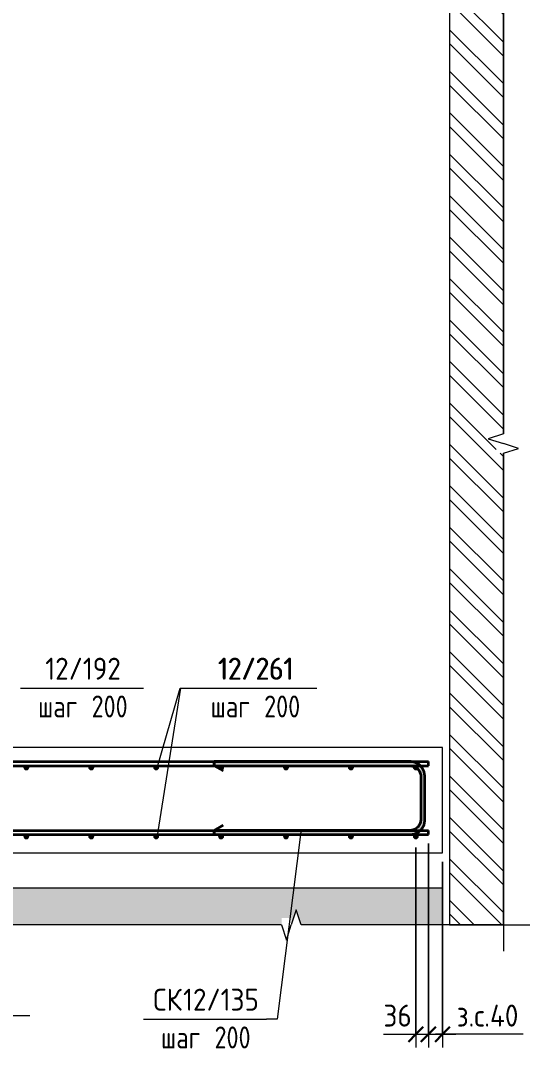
# Model space of a CAD drawing. Header units: millimetres. Extents: x 67134 to 121662, y -4758 to 13821.
# Drawn here: x 110707 to 112176, y -3806 to -883 of the extents above; entities that cross this region are included whole.
import ezdxf

# ---------------------------------------------------------------- set-up
doc = ezdxf.new("R2010")
doc.units = ezdxf.units.MM
for name, color, linetype, lineweight in [('AA_Dim', 7, 'Continuous', 9), ('AA_Dim-25', 7, 'Continuous', 9), ('AA_Linii', 7, 'Continuous', 9), ('AA_Oformlenie', 7, 'Continuous', 9), ('AA_Vinoska', 7, 'Continuous', 9), ('AF_Stena_Опалубка', 253, 'Continuous', 20), ('KR_Armatura', 7, 'Continuous', 20), ('KR_Armatura_Tonkie', 7, 'Continuous', 20), ('KR_Fundament', 7, 'Continuous', 20)]:
    doc.layers.add(name, color=color, linetype=linetype, lineweight=lineweight)
doc.styles.add('ISOCPEUR_7', font='isocpeur.ttf', dxfattribs={"width": 0.9, "height": 62.5})
doc.styles.add('ISOCPEUR_8', font='isocpeur.ttf', dxfattribs={"width": 0.8, "height": 62.5})
doc.dimstyles.new('00_Точн_3_знака__прозр__2', dxfattribs={"dimscale": 304.8, "dimtxt": 62.248823, "dimasz": 0.139436, "dimexe": 0.123031, "dimexo": 0.082021, "dimgap": 0.008202, "dimtad": 1, "dimdec": 3, "dimrnd": 0.001, "dimdsep": 46, "dimtxsty": 'ISOCPEUR_7', "dimblk1": 'OBLIQUE', "dimblk2": 'OBLIQUE', "dimsah": 1, "dimcen": 0.09, "dimdle": 0.123031, "dimazin": 0, "dimtfac": 1, "dimtdec": 4, "dimtix": 1, "dimtmove": 1, "dimatfit": 3, "dimfxl": 1, "dimtvp": 1, "dimtolj": 1, "dimtzin": 0, "dimlwd": 18, "dimlwe": 18, "dimarcsym": 2})

# ---------------------------------------------------------------- blocks, each defined once
blk = doc.blocks.new('350_Стержень П торец СК-СГ _НесАрм_РабПлоск_ - 350_Стержень П торец СК-СГ _НесАрм_РабПлоск_-4078482-2-2 Армирование')
at = {"layer": 'KR_Armatura_Tonkie', "lineweight": 35}
for p, q in [((-9722, -2990), (-10280, -2990)), ((-10280, -3001.8), (-10280, -2990.2)), ((-10280, -2990.2), (-10280, -3001.8)), ((-10280, -3002), (-9722, -3002)), ((-10280, -3002), (-10254, -3017)), ((-9722, -3002), (-9712.5, -3003.7)), ((-9710, -3004.8), (-9703.5, -3008.7)), ((-9701.6, -3010.1), (-9695.7, -3017.7)), ((-9695, -3019.6), (-9692.7, -3027)), ((-9692, -3032), (-9692, -3156)), ((-9680, -3156), (-9680, -3032)), ((-9692, -3156), (-9693.7, -3165.5)), ((-10280, -3186), (-10254, -3171)), ((-9722, -3186), (-10280, -3186)), ((-10280, -3186.2), (-10280, -3197.8)), ((-10280, -3197.8), (-10280, -3186.2)), ((-9709.5, -3183), (-9717, -3185.3)), ((-9700.1, -3176.4), (-9707.7, -3182.3)), ((-9694.8, -3168), (-9698.7, -3174.5)), ((-10280, -3198), (-9722, -3198))]:
    blk.add_line(p, q, dxfattribs=at)
at = {"layer": 'KR_Armatura_Tonkie', "lineweight": 35, "flags": 128}
for points in [[(-9717.6, -2990.6), (-9720.5, -2990), (-9722, -2990)], [(-9705.3, -2993.9), (-9707.9, -2992.5), (-9709.4, -2992.2)], [(-9694.9, -3000.3), (-9696.6, -2998.6), (-9698.6, -2997.5)], [(-9686.9, -3009.3), (-9687.7, -3007.8), (-9689.7, -3005.7)], [(-9681.8, -3020.2), (-9682, -3019.3), (-9683.3, -3016.6)], [(-9680.6, -3160.4), (-9680, -3157.5), (-9680, -3156)], [(-9690.3, -3183.1), (-9688.6, -3181.4), (-9687.5, -3179.4)], [(-9683.9, -3172.7), (-9682.5, -3170.1), (-9682.2, -3168.6)], [(-9710.2, -3196.2), (-9709.3, -3196), (-9706.6, -3194.7)], [(-9699.3, -3191.1), (-9697.8, -3190.3), (-9695.7, -3188.3)]]:
    blk.add_lwpolyline(points, dxfattribs=at)
blk = doc.blocks.new('350_Стержень П торец СК-СГ _НесАрм_РабПлоск_ - 350_Стержень П торец СК-СГ _НесАрм_РабПлоск_-V6-2-2 Армирование')
at = {"layer": 'KR_Armatura_Tonkie', "lineweight": 35}
for points in [[(-10280, -3002), (-9722, -3001.8), (-9722, -2990), (-10280, -2990.2), (-10280, -3001.8)], [(-9691.1, -3032), (-9680, -3032), (-9681.4, -3021.1), (-9685.6, -3011), (-9692.7, -3002), (-9701, -2995.6), (-9711.1, -2991.4), (-9722, -2990.2), (-9722, -3002), (-9714.2, -3003), (-9706.8, -3006.1), (-9700.8, -3010.8), (-9695.9, -3017.3), (-9693, -3024.3), (-9691.8, -3032), (-9691.2, -3032)], [(-9686, -3156), (-9680, -3156), (-9680.2, -3032), (-9692, -3032), (-9691.8, -3156), (-9687.6, -3156)], [(-9722, -3198), (-9711.1, -3196.6), (-9700.7, -3192.2), (-9692.3, -3185.7), (-9685.6, -3177), (-9681.4, -3166.9), (-9680.2, -3156), (-9692, -3156), (-9693.4, -3164.7), (-9696.1, -3171.2), (-9700.8, -3177.2), (-9707.3, -3182.1), (-9714.3, -3185), (-9722, -3186.2), (-9722, -3197.8)], [(-10280, -3198), (-9722, -3197.8), (-9722, -3186), (-10280, -3186.2), (-10280, -3197.8)]]:
    blk.add_hatch(color=256, dxfattribs=at).paths.add_polyline_path(points)
for p, q in [((-9722, -2990), (-10280, -2990)), ((-10280, -3002), (-10280, -2990)), ((-10280, -2990.2), (-10280, -3001.8)), ((-10280, -3002), (-9722, -3002)), ((-10280, -3002), (-10254, -3017)), ((-9692, -3032), (-9692, -3156)), ((-9680, -3156), (-9680, -3032)), ((-10280, -3186), (-10254, -3171)), ((-9722, -3186), (-10280, -3186)), ((-10280, -3198), (-10280, -3186)), ((-10280, -3186.2), (-10280, -3197.8)), ((-10280, -3198), (-9722, -3198))]:
    blk.add_line(p, q, dxfattribs=at)
at = {"layer": 'KR_Armatura_Tonkie', "lineweight": 35, "flags": 128}
for points in [[(-9693.4, -3001.8), (-9696.6, -2998.6), (-9707.9, -2992.5), (-9720.5, -2990), (-9722, -2990)], [(-9722, -3002), (-9711.3, -3004), (-9702.1, -3009.6), (-9695.4, -3018.1), (-9692.2, -3028.5), (-9692, -3032)], [(-9680, -3032), (-9682, -3019.3), (-9687.7, -3007.8), (-9693.3, -3002)], [(-9692, -3156), (-9694, -3166.7), (-9699.6, -3175.9), (-9708.1, -3182.6), (-9718.5, -3185.8), (-9722, -3186)], [(-9693.3, -3186), (-9688.6, -3181.4), (-9682.5, -3170.1), (-9680, -3157.5), (-9680, -3156)], [(-9722, -3198), (-9709.3, -3196), (-9697.8, -3190.3), (-9693.4, -3186.1)]]:
    blk.add_lwpolyline(points, dxfattribs=at)
blk = doc.blocks.new('011_Прямоугольник обрыва _ЭлУзла_ - 011_Прямоугольник обрыва _ЭлУзла_-4156433-2-2 Армирование')
at = {"layer": 'AA_Oformlenie'}
for p, q in [((-9456.7, 623.8), (-9456.7, -2057.9)), ((-9456.7, -2113.6), (-9456.7, -3454.8)), ((-10088.3, -3454.8), (-11240.9, -3454.8)), ((-9456.7, -3454.8), (-10032.7, -3454.8))]:
    blk.add_line(p, q, dxfattribs=at)
blk = doc.blocks.new('DIMBLOCK116-2-2 Армирование')
at = {"layer": 'AA_Dim-25', "lineweight": 18}
for p, q in [((111832.1, -3235), (111832.1, -3803)), ((111832.1, -3765.5), (111832.1, -3235)), ((111868.1, -3223), (111868.1, -3803)), ((111868.1, -3765.5), (111868.1, -3223)), ((111740, -3765.5), (111844, -3765.5)), ((111794.6, -3765.5), (111868.1, -3765.5)), ((111844, -3765.5), (111850.1, -3765.5))]:
    blk.add_line(p, q, dxfattribs=at)
at = {"layer": 'AA_Dim-25', "lineweight": 30}
for p, q in [((111832.1, -3765.5), (111810.8, -3786.8)), ((111832.1, -3765.5), (111853.3, -3744.3)), ((111868.1, -3765.5), (111846.8, -3786.8)), ((111868.1, -3765.5), (111889.3, -3744.3))]:
    blk.add_line(p, q, dxfattribs=at)
at = {"layer": 'AA_Dim-25', "color": 0, "lineweight": 18, "insert": (111740, -3681.4), "char_height": 62.5, "width": 94.81, "attachment_point": 1, "line_spacing_factor": 1.149209, "style": 'ISOCPEUR_7'}
blk.add_mtext('36', dxfattribs=at)
blk = doc.blocks.new('_Oblique')
at = {"color": 0, "linetype": 'ByBlock', "lineweight": -2}
blk.add_line((-0.5, -0.5), (0.5, 0.5), dxfattribs=at)
blk = doc.blocks.new('DIMBLOCK117-2-2 Армирование')
at = {"layer": 'AA_Dim-25', "lineweight": 18}
for p, q in [((111868.1, -3223), (111868.1, -3803)), ((111868.1, -3765.5), (111868.1, -3223)), ((111908.1, -3275), (111908.1, -3803)), ((111908.1, -3765.5), (111908.1, -3275)), ((111868.1, -3765.5), (111945.6, -3765.5)), ((111923.6, -3765.5), (111888.1, -3765.5)), ((112137.7, -3765.5), (111923.6, -3765.5))]:
    blk.add_line(p, q, dxfattribs=at)
at = {"layer": 'AA_Dim-25', "lineweight": 30}
for p, q in [((111868.1, -3765.5), (111846.8, -3786.8)), ((111868.1, -3765.5), (111889.3, -3744.3)), ((111908.1, -3765.5), (111886.8, -3786.8)), ((111908.1, -3765.5), (111929.3, -3744.3))]:
    blk.add_line(p, q, dxfattribs=at)
at = {"layer": 'AA_Dim-25', "color": 0, "lineweight": 18, "insert": (111948.6, -3681.4), "char_height": 62.5, "width": 226.969, "attachment_point": 1, "line_spacing_factor": 1.149209, "style": 'ISOCPEUR_7'}
blk.add_mtext('з.с.40', dxfattribs=at)
blk = doc.blocks.new('042_М_Арматуры - Диам длина поз _ Комментарий-3662934-2-2 Армирование')
at = {"layer": 'AA_Vinoska'}
blk.add_line((-10831.3, -2781.2), (-10481.3, -2781.2), dxfattribs=at)

msp = doc.modelspace()

# ---------------------------------------------------------------- hatches: boundary and pattern name
at = {"layer": 'AA_Oformlenie'}
h = msp.add_hatch(dxfattribs=at)
h.set_pattern_fill('FP_14', color=250, style=0, pattern_type=2)
h.set_pattern_definition([(135, (112629.82, 825), (-58.9331, -58.9331), []), (135, (112669.11, 825), (-58.9331, -58.9331), [])])
h.paths.add_polyline_path([(112081.3416, -3454.753), (112081.3416, -2113.5648), (112061.2639, -2113.5648), (112061.2639, -2086.0648), (112081.3416, -2086.0648), (112038.0165, -2071.9876), (112081.3416, -2057.9104), (112081.3416, 623.8117), (112061.2639, 623.8117), (112061.2639, 651.3117), (112081.3416, 651.3117), (112038.0165, 665.3889), (112081.3416, 679.4661), (112081.3416, 2020), (111928.0899, 2020), (111928.0899, -3454.753)])
h = msp.add_hatch(dxfattribs=at)
h.set_pattern_fill('FP_13', color=250, style=0, pattern_type=2)
h.set_pattern_definition([(0, (112629.82, 825), (101.6, 25.4), [8.382, -67.818, 8.382, -67.818, -406.4]), (0, (112629.82, 825), (101.6, 25.4), [-152.4, 8.382, -144.018, 8.382, -67.818, -177.8]), (0, (112629.82, 825), (101.6, 25.4), [-381, 8.382, -42.418, 8.382, -118.618]), (120, (112667.92, 837.7), (-72.79705, 75.28818), [8.382, -67.818, 8.382, -67.818, -406.4]), (120, (112667.92, 837.7), (-72.79705, 75.28818), [-152.4, 8.382, -144.018, 8.382, -67.818, -177.8]), (120, (112667.92, 837.7), (-72.79705, 75.28818), [-381, 8.382, -42.418, 8.382, -118.618]), (240, (112680.62, 888.5), (-28.80295, -100.68818), [8.382, -67.818, 8.382, -67.818, -406.4]), (240, (112680.62, 888.5), (-28.80295, -100.68818), [-152.4, 8.382, -144.018, 8.382, -67.818, -177.8]), (240, (112680.62, 888.5), (-28.80295, -100.68818), [-381, 8.382, -42.418, 8.382, -118.618])])
h.paths.add_polyline_path([(109664.9489, -3454.753), (110241.5471, -3454.753), (110241.5471, -3434.6753), (110269.0471, -3434.6753), (110269.0471, -3454.753), (110283.1242, -3411.4279), (110297.2014, -3454.753), (111449.7434, -3454.753), (111449.7434, -3434.6753), (111477.2434, -3434.6753), (111477.2434, -3454.753), (111491.3206, -3411.4279), (111505.3977, -3454.753), (111908.0899, -3454.753), (111908.0899, -3350), (109808.0899, -3350), (109808.0899, -3250), (109908.0899, -3250), (109908.0899, -1235), (109664.9489, -1235), (109664.9489, -2057.9104), (109684.5752, -2057.9104), (109684.5752, -2086.0648), (109664.9489, -2086.0648), (109708.2501, -2099.8148), (109664.9489, -2113.5648), (109664.9489, -3387.9646)])
at = {"layer": 'KR_Armatura'}
h = msp.add_hatch(color=256, dxfattribs=at)
edge = h.paths.add_edge_path()
edge.add_arc((110723.2899, -3008), 6, 0, 360)
for points in [[(110720.2899, -3013.1962), (110726.2899, -3013.1962), (110729.2899, -3008), (110726.2899, -3002.8038), (110720.2899, -3002.8038), (110717.2899, -3008)], [(110905.0899, -3013.1962), (110911.0899, -3013.1962), (110914.0899, -3008), (110911.0899, -3002.8038), (110905.0899, -3002.8038), (110902.0899, -3008)], [(111089.8899, -3013.1962), (111095.8899, -3013.1962), (111098.8899, -3008), (111095.8899, -3002.8038), (111089.8899, -3002.8038), (111086.8899, -3008)], [(111274.6899, -3013.1962), (111280.6899, -3013.1962), (111283.6899, -3008), (111280.6899, -3002.8038), (111274.6899, -3002.8038), (111271.6899, -3008)], [(111459.4899, -3013.1962), (111465.4899, -3013.1962), (111468.4899, -3008), (111465.4899, -3002.8038), (111459.4899, -3002.8038), (111456.4899, -3008)], [(111644.2899, -3013.1962), (111650.2899, -3013.1962), (111653.2899, -3008), (111650.2899, -3002.8038), (111644.2899, -3002.8038), (111641.2899, -3008)], [(111835.0899, -3013.1962), (111838.0899, -3008), (111835.0899, -3002.8038), (111829.0899, -3002.8038), (111826.1208, -3008.0535), (111829.0899, -3013.1962)], [(110720.2899, -3209.1962), (110726.2899, -3209.1962), (110729.2899, -3204), (110726.2899, -3198.8038), (110720.2899, -3198.8038), (110717.2899, -3204)], [(110905.0899, -3209.1962), (110911.0899, -3209.1962), (110914.0899, -3204), (110911.0899, -3198.8038), (110905.0899, -3198.8038), (110902.0899, -3204)], [(111089.8899, -3209.1962), (111095.8899, -3209.1962), (111098.8899, -3204), (111095.8899, -3198.8038), (111089.8899, -3198.8038), (111086.8899, -3204)], [(111274.6899, -3209.1962), (111280.6899, -3209.1962), (111283.6899, -3204), (111280.6899, -3198.8038), (111274.6899, -3198.8038), (111271.6899, -3204)], [(111459.4899, -3209.1962), (111465.4899, -3209.1962), (111468.4899, -3204), (111465.4899, -3198.8038), (111459.4899, -3198.8038), (111456.4899, -3204)], [(111644.2899, -3209.1962), (111650.2899, -3209.1962), (111653.1544, -3203.7653), (111650.2899, -3198.8038), (111644.2899, -3198.8038), (111641.2899, -3204)], [(111829.0899, -3209.1962), (111835.0899, -3209.1962), (111837.9544, -3203.7653), (111835.0899, -3198.8038), (111829.0899, -3198.8038), (111826.0899, -3204)]]:
    msp.add_hatch(color=256, dxfattribs=at).paths.add_polyline_path(points)
h = msp.add_hatch(color=256, dxfattribs=at)
edge = h.paths.add_edge_path()
edge.add_arc((110908.0899, -3008), 6, 0, 360)
h = msp.add_hatch(color=256, dxfattribs=at)
edge = h.paths.add_edge_path()
edge.add_arc((111092.8899, -3008), 6, 0, 360)
h = msp.add_hatch(color=256, dxfattribs=at)
edge = h.paths.add_edge_path()
edge.add_arc((111277.6899, -3008), 6, 0, 360)
h = msp.add_hatch(color=256, dxfattribs=at)
edge = h.paths.add_edge_path()
edge.add_arc((111462.4899, -3008), 6, 0, 360)
h = msp.add_hatch(color=256, dxfattribs=at)
edge = h.paths.add_edge_path()
edge.add_arc((111647.2899, -3008), 6, 0, 360)
h = msp.add_hatch(color=256, dxfattribs=at)
edge = h.paths.add_edge_path()
edge.add_arc((111832.0899, -3008), 6, 0, 360)
h = msp.add_hatch(color=256, dxfattribs=at)
edge = h.paths.add_edge_path()
edge.add_arc((110723.2899, -3204), 6, 0, 360)
h = msp.add_hatch(color=256, dxfattribs=at)
edge = h.paths.add_edge_path()
edge.add_arc((110908.0899, -3204), 6, 0, 360)
h = msp.add_hatch(color=256, dxfattribs=at)
edge = h.paths.add_edge_path()
edge.add_arc((111092.8899, -3204), 6, 0, 360)
h = msp.add_hatch(color=256, dxfattribs=at)
edge = h.paths.add_edge_path()
edge.add_arc((111277.6899, -3204), 6, 0, 360)
h = msp.add_hatch(color=256, dxfattribs=at)
edge = h.paths.add_edge_path()
edge.add_arc((111462.4899, -3204), 6, 0, 360)
h = msp.add_hatch(color=256, dxfattribs=at)
edge = h.paths.add_edge_path()
edge.add_arc((111647.2899, -3204), 6, 0, 360)
h = msp.add_hatch(color=256, dxfattribs=at)
edge = h.paths.add_edge_path()
edge.add_arc((111832.0899, -3204), 6, 0, 360)

# ---------------------------------------------------------------- linework, layer by layer
at = {"layer": 'AA_Linii'}
for p, q in [((111928.0899, 2020), (111928.0899, -3454.753)), ((112081.3416, -2057.9104), (112081.3416, 623.8117)), ((112081.3416, -3454.753), (112081.3416, -2113.5648)), ((111908.0899, -3350), (109808.0899, -3350)), ((111908.0899, -3454.753), (111908.0899, -3350)), ((111928.0899, -3454.753), (112081.3416, -3454.753))]:
    msp.add_line(p, q, dxfattribs=at)
at = {"layer": 'AA_Vinoska'}
for p, q in [((112081.3416, -2057.9104), (112038.0165, -2071.9876)), ((112038.0165, -2071.9876), (112081.3416, -2086.0648)), ((112124.6429, -2099.8148), (112081.3416, -2086.0648)), ((112081.3416, -2113.5648), (112124.6429, -2099.8148)), ((111095.9001, -3008.5106), (111161.3951, -2781.2042)), ((111095.9001, -3206.9221), (111163.3215, -2781.2042)), ((111161.3951, -2781.2042), (111197.9953, -2781.2042)), ((111163.3215, -2781.2042), (111199.9217, -2781.2042)), ((111504.9234, -3189.8989), (111437.3531, -3722.4365)), ((111491.3206, -3411.4279), (111477.2434, -3454.753)), ((111505.3977, -3454.753), (111491.3206, -3411.4279)), ((111449.7434, -3454.753), (111463.4934, -3498.0543)), ((111463.4934, -3498.0543), (111477.2434, -3454.753)), ((112081.3416, -3454.753), (112156.3416, -3454.753)), ((112081.3416, -3454.753), (112081.3416, -3529.753)), ((111437.3531, -3722.4365), (111406.7824, -3722.4365))]:
    msp.add_line(p, q, dxfattribs=at)
at = {"layer": 'AF_Stena_Опалубка'}
msp.add_line((111928.0899, 2020), (111928.0899, -3454.753), dxfattribs=at)
at = {"layer": 'KR_Armatura'}
for p, q in [((110720.2899, -3002.8038), (110717.2899, -3008)), ((110717.2899, -3008), (110720.2899, -3013.1962)), ((110726.2899, -3002.8038), (110720.2899, -3002.8038)), ((110729.2899, -3008), (110726.2899, -3002.8038)), ((110726.2899, -3013.1962), (110729.2899, -3008)), ((110905.0899, -3002.8038), (110902.0899, -3008)), ((110902.0899, -3008), (110905.0899, -3013.1962)), ((110911.0899, -3002.8038), (110905.0899, -3002.8038)), ((110914.0899, -3008), (110911.0899, -3002.8038)), ((110911.0899, -3013.1962), (110914.0899, -3008)), ((111089.8899, -3002.8038), (111086.8899, -3008)), ((111086.8899, -3008), (111089.8899, -3013.1962)), ((111095.8899, -3002.8038), (111089.8899, -3002.8038)), ((111098.8899, -3008), (111095.8899, -3002.8038)), ((111095.8899, -3013.1962), (111098.8899, -3008)), ((111274.6899, -3002.8038), (111271.6899, -3008)), ((111271.6899, -3008), (111274.6899, -3013.1962)), ((111280.6899, -3002.8038), (111274.6899, -3002.8038)), ((111283.6899, -3008), (111280.6899, -3002.8038)), ((111280.6899, -3013.1962), (111283.6899, -3008)), ((111459.4899, -3002.8038), (111456.4899, -3008)), ((111456.4899, -3008), (111459.4899, -3013.1962)), ((111465.4899, -3002.8038), (111459.4899, -3002.8038)), ((111468.4899, -3008), (111465.4899, -3002.8038)), ((111465.4899, -3013.1962), (111468.4899, -3008)), ((111644.2899, -3002.8038), (111641.2899, -3008)), ((111641.2899, -3008), (111644.2899, -3013.1962)), ((111650.2899, -3002.8038), (111644.2899, -3002.8038)), ((111653.2899, -3008), (111650.2899, -3002.8038)), ((111650.2899, -3013.1962), (111653.2899, -3008)), ((111829.0899, -3002.8038), (111826.1208, -3008.0535)), ((111826.1208, -3008.0535), (111829.0899, -3013.1962)), ((111835.0899, -3002.8038), (111829.0899, -3002.8038)), ((111838.0899, -3008), (111835.0899, -3002.8038)), ((111835.0899, -3013.1962), (111838.0899, -3008)), ((110720.2899, -3013.1962), (110726.2899, -3013.1962)), ((110905.0899, -3013.1962), (110911.0899, -3013.1962)), ((111089.8899, -3013.1962), (111095.8899, -3013.1962)), ((111274.6899, -3013.1962), (111280.6899, -3013.1962)), ((111459.4899, -3013.1962), (111465.4899, -3013.1962)), ((111644.2899, -3013.1962), (111650.2899, -3013.1962)), ((111829.0899, -3013.1962), (111835.0899, -3013.1962)), ((110720.2899, -3198.8038), (110717.2899, -3204)), ((110717.2899, -3204), (110720.2899, -3209.1962)), ((110726.2899, -3198.8038), (110720.2899, -3198.8038)), ((110720.2899, -3209.1962), (110726.2899, -3209.1962)), ((110729.2899, -3204), (110726.2899, -3198.8038)), ((110726.2899, -3209.1962), (110729.2899, -3204)), ((110905.0899, -3198.8038), (110902.0899, -3204)), ((110902.0899, -3204), (110905.0899, -3209.1962)), ((110911.0899, -3198.8038), (110905.0899, -3198.8038)), ((110905.0899, -3209.1962), (110911.0899, -3209.1962)), ((110914.0899, -3204), (110911.0899, -3198.8038)), ((110911.0899, -3209.1962), (110914.0899, -3204)), ((111089.8899, -3198.8038), (111086.8899, -3204)), ((111086.8899, -3204), (111089.8899, -3209.1962)), ((111095.8899, -3198.8038), (111089.8899, -3198.8038)), ((111089.8899, -3209.1962), (111095.8899, -3209.1962)), ((111098.8899, -3204), (111095.8899, -3198.8038)), ((111095.8899, -3209.1962), (111098.8899, -3204)), ((111274.6899, -3198.8038), (111271.6899, -3204)), ((111271.6899, -3204), (111274.6899, -3209.1962)), ((111280.6899, -3198.8038), (111274.6899, -3198.8038)), ((111274.6899, -3209.1962), (111280.6899, -3209.1962)), ((111283.6899, -3204), (111280.6899, -3198.8038)), ((111280.6899, -3209.1962), (111283.6899, -3204)), ((111459.4899, -3198.8038), (111456.4899, -3204)), ((111456.4899, -3204), (111459.4899, -3209.1962)), ((111465.4899, -3198.8038), (111459.4899, -3198.8038)), ((111459.4899, -3209.1962), (111465.4899, -3209.1962)), ((111468.4899, -3204), (111465.4899, -3198.8038)), ((111465.4899, -3209.1962), (111468.4899, -3204)), ((111644.2899, -3198.8038), (111641.2899, -3204)), ((111641.2899, -3204), (111644.2899, -3209.1962)), ((111650.2899, -3198.8038), (111644.2899, -3198.8038)), ((111644.2899, -3209.1962), (111650.2899, -3209.1962)), ((111653.1544, -3203.7653), (111650.2899, -3198.8038)), ((111650.2899, -3209.1962), (111653.1544, -3203.7653)), ((111829.0899, -3198.8038), (111826.0899, -3204)), ((111826.0899, -3204), (111829.0899, -3209.1962)), ((111835.0899, -3198.8038), (111829.0899, -3198.8038)), ((111829.0899, -3209.1962), (111835.0899, -3209.1962)), ((111837.9544, -3203.7653), (111835.0899, -3198.8038)), ((111835.0899, -3209.1962), (111837.9544, -3203.7653))]:
    msp.add_line(p, q, dxfattribs=at)
for centre in [(110723.2899, -3008), (110908.0899, -3008), (111092.8899, -3008), (111277.6899, -3008), (111462.4899, -3008), (111647.2899, -3008), (111832.0899, -3008), (110723.2899, -3204), (110908.0899, -3204), (111092.8899, -3204), (111277.6899, -3204), (111462.4899, -3204), (111647.2899, -3204), (111832.0899, -3204)]:
    msp.add_circle(centre, 6, dxfattribs=at)
at = {"layer": 'KR_Armatura_Tonkie', "lineweight": 35}
for p, q in [((109948.0899, -2990), (111868.0899, -2990)), ((109948.0899, -3002), (111868.0899, -3002)), ((111868.0899, -3002), (111868.0899, -2990)), ((109948.0899, -3186), (111868.0899, -3186)), ((111868.0899, -3198), (111868.0899, -3186)), ((109948.0899, -3198), (111868.0899, -3198))]:
    msp.add_line(p, q, dxfattribs=at)
at = {"layer": 'KR_Fundament'}
for p, q in [((111908.0899, -2950), (109918.0899, -2950)), ((111908.0899, -3250), (111908.0899, -2950)), ((109918.0899, -3250), (111908.0899, -3250))]:
    msp.add_line(p, q, dxfattribs=at)

# ---------------------------------------------------------------- block references
at = {"layer": 'AA_Oformlenie'}
msp.add_blockref('011_Прямоугольник обрыва _ЭлУзла_ - 011_Прямоугольник обрыва _ЭлУзла_-4156433-2-2 Армирование', (121538.0899, 0), dxfattribs=at)
at = {"layer": 'AA_Vinoska'}
for p in [(121538.0899, 0), (122029.3028, 0), (122031.2291, 0), (121214.384, -931.1819), (121888.0899, -941.2323)]:
    msp.add_blockref('042_М_Арматуры - Диам длина поз _ Комментарий-3662934-2-2 Армирование', p, dxfattribs=at)
at = {"layer": 'KR_Armatura_Tonkie', "lineweight": 35}
for name in ['350_Стержень П торец СК-СГ _НесАрм_РабПлоск_ - 350_Стержень П торец СК-СГ _НесАрм_РабПлоск_-4078482-2-2 Армирование', '350_Стержень П торец СК-СГ _НесАрм_РабПлоск_ - 350_Стержень П торец СК-СГ _НесАрм_РабПлоск_-V6-2-2 Армирование']:
    msp.add_blockref(name, (121538.0899, 0), dxfattribs=at)

# ---------------------------------------------------------------- texts
at = {"layer": 'AA_Vinoska', "char_height": 62.5, "attachment_point": 1}
for s, insert, width, style in [('12/192', (110777.1734, -2694.8517), 263.354344, 'ISOCPEUR_7'), ('12/261', (111268.3863, -2694.8517), 263.354344, 'ISOCPEUR_7'), ('12/261', (111270.3127, -2694.8517), 263.354344, 'ISOCPEUR_7'), (' 200', (110877.2088, -2802.328), 166.751, 'ISOCPEUR_8'), (' 200', (111368.4217, -2802.328), 166.751, 'ISOCPEUR_8'), ('шаг', (110756.8234, -2802.328), 145.907125, 'ISOCPEUR_8'), ('шаг', (111248.0363, -2802.328), 145.907125, 'ISOCPEUR_8'), ('СК', (111084.6484, -3636.0839), 102.816422, 'ISOCPEUR_7'), ('12/135', (111169.4804, -3636.0839), 263.354344, 'ISOCPEUR_7'), ('шаг', (111106.8234, -3743.5602), 145.907125, 'ISOCPEUR_8'), (' 200', (111227.2088, -3743.5602), 166.751, 'ISOCPEUR_8')]:
    msp.add_mtext(s, dxfattribs=dict(at, insert=insert, width=width, style=style))

# ---------------------------------------------------------------- dimensions: what is measured, and where the dimension line sits
at = {"layer": 'AA_Dim', "lineweight": 18}
for base, p1, p2, override, picture, middle in [((111868.0899, -3765.5429), (111832.0899, -3210), (111868.0899, -3198), {"dimpost": '<>', "dimfxl": 37.947332}, 'DIMBLOCK116-2-2 Армирование', (111787.3969, -3723.0561)), ((111908.0899, -3765.5429), (111868.0899, -3198), (111908.0899, -3250), {"dimpost": 'з.с.<>', "dimfxl": 65.604878}, 'DIMBLOCK117-2-2 Армирование', (112062.0356, -3723.0561))]:
    dim = msp.add_linear_dim(base=base, p1=p1, p2=p2, dimstyle='00_Точн_3_знака__прозр__2', override=override, dxfattribs=at)
    dim.commit()
    dim.dimension.update_dxf_attribs({"geometry": picture, "text_midpoint": middle, "dimtype": 160})

doc.saveas('drawing.dxf')
